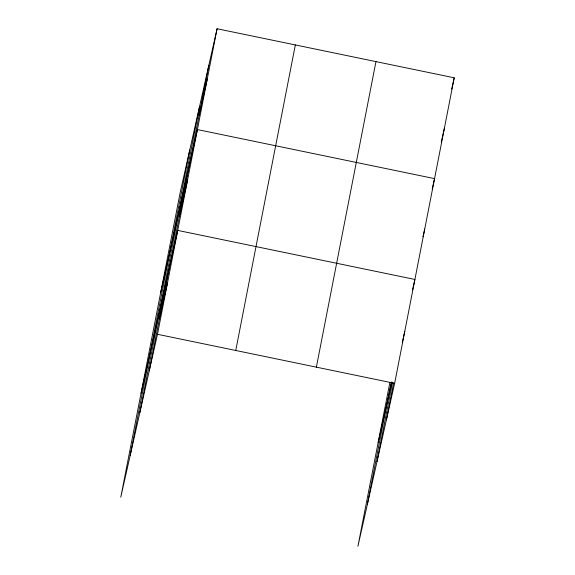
<?xml version="1.0" encoding="UTF-8"?>
<svg xmlns="http://www.w3.org/2000/svg" width="575" height="575" viewBox="0 0 575 575"><rect width="100%" height="100%" fill="white"/><g stroke="black" fill="none" stroke-linecap="round" stroke-linejoin="round"><path stroke-width="0.86" d="M130.173 455.508L189.757 149.967M139.854 412.548L199.439 107.007M149.256 370.853L208.833 65.313M217.077 28.75L180.363 191.662L120.779 497.202L157.493 334.291L217.077 28.75L454.221 77.797L394.637 383.338L357.923 546.25L389.879 382.389M235.75 350.477L295.334 44.936M316.379 367.152L375.964 61.611M367.317 504.555L391.137 382.418M376.999 461.596L392.452 382.361M386.4 419.901L393.609 382.928M199.007 115.726L207.244 79.163M160.698 292.488L197.412 129.576L434.556 178.624L432.206 189.074M179.343 216.559L187.579 179.997M141.04 393.322L177.754 230.41L414.898 279.457L412.541 289.901M159.383 318.917L167.62 282.347M451.67 89.118L454.221 77.797M441.248 142.14L444.389 128.211M422.963 236.878L424.724 229.037M378.185 442.369L391.841 381.771M402.22 342.714L404.764 331.394M157.493 334.291L394.637 383.338"/></g></svg>
